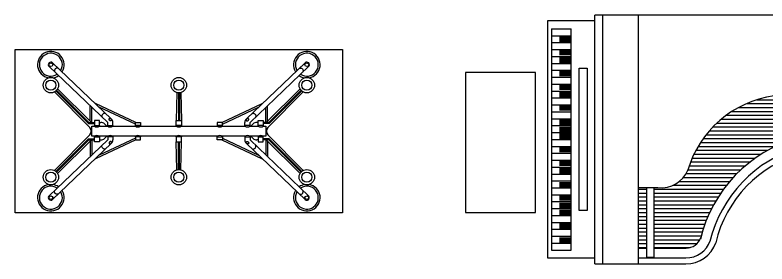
# Model space of a CAD drawing. Header units: millimetres. Extents: x 2198.5 to 2287.8, y 1208.8 to 1298.1.
# Drawn here: x 2220.324 to 2225.153, y 1218.752 to 1220.353 of the extents above; entities that cross this region are included whole.
import ezdxf

# ---------------------------------------------------------------- set-up
doc = ezdxf.new("R2010")
doc.units = ezdxf.units.MM
doc.layers.add('10-MUEBLES', color=7, linetype='Continuous')

# ---------------------------------------------------------------- blocks, each defined once
blk = doc.blocks.new('MOPLS037')
at = {"linetype": 'ByBlock'}
for p, q in [((-0.3302, 0.0605), (-0.6164, 0.334)), ((0.3302, 0.0605), (0.6164, 0.334)), ((-0.3475, 0.0425), (-0.6336, 0.316)), ((0.3475, 0.0425), (0.6336, 0.316)), ((-0.6068, 0.1922), (-0.4348, 0.0175)), ((-0.6003, 0.1968), (-0.4415, 0.038)), ((-0.5968, 0.2003), (-0.4395, 0.043)), ((-0.5922, 0.2068), (-0.4259, 0.043)), ((-0.0103, 0.1889), (-0.0125, 0.0525)), ((-0.0025, 0.1876), (-0.0025, 0.0525)), ((0.0025, 0.1876), (0.0025, 0.0525)), ((0.0103, 0.1889), (0.0125, 0.0525)), ((0.5922, 0.2068), (0.4259, 0.043)), ((0.6068, 0.1922), (0.4348, 0.0175)), ((0.5968, 0.2003), (0.4395, 0.043)), ((0.6003, 0.1968), (0.4415, 0.038)), ((-0.433, 0.05), (-0.433, 0.1242)), ((-0.425, 0.043), (-0.425, 0.1165)), ((-0.2097, 0.0425), (-0.4077, 0.1346)), ((-0.2125, 0.035), (-0.3898, 0.1174)), ((0.2097, 0.0425), (0.4077, 0.1346)), ((0.2125, 0.035), (0.3898, 0.1174)), ((0.425, 0.043), (0.425, 0.1165)), ((0.433, 0.05), (0.433, 0.1242)), ((-0.4415, 0.038), (-0.4125, 0.038)), ((-0.4395, 0.043), (-0.4125, 0.043)), ((-0.3875, 0.043), (-0.3804, 0.043)), ((-0.3475, 0.0275), (-0.3475, 0.0425)), ((-0.3225, 0.0275), (-0.3225, 0.0425)), ((0.3225, 0.0275), (0.3225, 0.0425)), ((0.3475, 0.0275), (0.3475, 0.0425)), ((0.3875, 0.043), (0.3804, 0.043)), ((0.4395, 0.043), (0.4125, 0.043)), ((0.4415, 0.038), (0.4125, 0.038)), ((-0.3627, 0.0357), (-0.352, 0.025)), ((0.3627, 0.0357), (0.352, 0.025)), ((-0.6068, -0.1922), (-0.4348, -0.0175)), ((-0.2125, -0.035), (-0.3898, -0.1174)), ((-0.3627, -0.0357), (-0.352, -0.025)), ((-0.3475, -0.0275), (-0.3475, -0.0425)), ((-0.3225, -0.0275), (-0.3225, -0.0425)), ((0.2125, -0.035), (0.3898, -0.1174)), ((0.3225, -0.0275), (0.3225, -0.0425)), ((0.3475, -0.0275), (0.3475, -0.0425)), ((0.3627, -0.0357), (0.352, -0.025)), ((0.6068, -0.1922), (0.4348, -0.0175)), ((-0.3475, -0.0425), (-0.6336, -0.316)), ((-0.3302, -0.0605), (-0.6164, -0.334)), ((-0.6003, -0.1968), (-0.4415, -0.038)), ((-0.5968, -0.2003), (-0.4395, -0.043)), ((-0.5922, -0.2068), (-0.4259, -0.043)), ((-0.4415, -0.038), (-0.4125, -0.038)), ((-0.4395, -0.043), (-0.4125, -0.043)), ((-0.433, -0.05), (-0.433, -0.1242)), ((-0.425, -0.043), (-0.425, -0.1165)), ((-0.2097, -0.0425), (-0.4077, -0.1346)), ((-0.3875, -0.043), (-0.3804, -0.043)), ((-0.0103, -0.1889), (-0.0125, -0.0525)), ((-0.0025, -0.1876), (-0.0025, -0.0525)), ((0.0025, -0.1876), (0.0025, -0.0525)), ((0.0103, -0.1889), (0.0125, -0.0525)), ((0.2097, -0.0425), (0.4077, -0.1346)), ((0.3302, -0.0605), (0.6164, -0.334)), ((0.3475, -0.0425), (0.6336, -0.316)), ((0.3875, -0.043), (0.3804, -0.043)), ((0.4415, -0.038), (0.4125, -0.038)), ((0.4395, -0.043), (0.4125, -0.043)), ((0.425, -0.043), (0.425, -0.1165)), ((0.5922, -0.2068), (0.4259, -0.043)), ((0.433, -0.05), (0.433, -0.1242)), ((0.5968, -0.2003), (0.4395, -0.043)), ((0.6003, -0.1968), (0.4415, -0.038))]:
    blk.add_line(p, q, dxfattribs=at)
for points in [[(-0.8, -0.4), (-0.8, 0.4), (0.8, 0.4), (0.8, -0.4)], [(-0.3875, 0.0275), (-0.3875, 0.0525), (-0.4125, 0.0525), (-0.4125, 0.0275)], [(-0.2125, 0.0275), (-0.2125, 0.0425), (-0.1875, 0.0425), (-0.1875, 0.0275)], [(-0.0125, 0.0275), (-0.0125, 0.0525), (0.0125, 0.0525), (0.0125, 0.0275)], [(0.2125, 0.0275), (0.2125, 0.0425), (0.1875, 0.0425), (0.1875, 0.0275)], [(0.3875, 0.0275), (0.3875, 0.0525), (0.4125, 0.0525), (0.4125, 0.0275)], [(-0.3875, -0.0275), (-0.3875, -0.0525), (-0.4125, -0.0525), (-0.4125, -0.0275)], [(-0.2125, -0.0275), (-0.2125, -0.0425), (-0.1875, -0.0425), (-0.1875, -0.0275)], [(-0.0125, -0.0275), (-0.0125, -0.0525), (0.0125, -0.0525), (0.0125, -0.0275)], [(0.2125, -0.0275), (0.2125, -0.0425), (0.1875, -0.0425), (0.1875, -0.0275)], [(0.3875, -0.0275), (0.3875, -0.0525), (0.4125, -0.0525), (0.4125, -0.0275)]]:
    blk.add_lwpolyline(points, close=True, dxfattribs=at)
for points in [[(-0.5874, 0.3064, 0.120011), (-0.5908, 0.3083, 0.104957), (-0.5951, 0.3086, 0.088923), (-0.5994, 0.3073, 0.080167), (-0.6033, 0.3043, 0.080167), (-0.6061, 0.3002, 0.088923), (-0.6073, 0.2959, 0.104957), (-0.6068, 0.2915, 0.120011), (-0.6047, 0.2883, 0.120011)], [(0.5874, 0.3064, -0.120011), (0.5908, 0.3083, -0.104957), (0.5951, 0.3086, -0.088923), (0.5994, 0.3073, -0.080167), (0.6033, 0.3043, -0.080167), (0.6061, 0.3002, -0.088923), (0.6073, 0.2959, -0.104957), (0.6068, 0.2915, -0.120011), (0.6047, 0.2883, -0.120011)], [(-0.3561, 0.0853, 0.120011), (-0.3594, 0.0872, 0.104957), (-0.3638, 0.0875, 0.088923), (-0.368, 0.0862, 0.080167), (-0.372, 0.0832, 0.080167), (-0.3748, 0.0791, 0.088923), (-0.376, 0.0747, 0.104957), (-0.3755, 0.0704, 0.120011), (-0.3734, 0.0672, 0.120011)], [(0.3561, 0.0853, -0.120011), (0.3594, 0.0872, -0.104957), (0.3638, 0.0875, -0.088923), (0.368, 0.0862, -0.080167), (0.372, 0.0832, -0.080167), (0.3748, 0.0791, -0.088923), (0.376, 0.0747, -0.104957), (0.3755, 0.0704, -0.120011), (0.3734, 0.0672, -0.120011)], [(-0.3561, -0.0853, -0.120011), (-0.3594, -0.0872, -0.104957), (-0.3638, -0.0875, -0.088923), (-0.368, -0.0862, -0.080167), (-0.372, -0.0832, -0.080167), (-0.3748, -0.0791, -0.088923), (-0.376, -0.0747, -0.104957), (-0.3755, -0.0704, -0.120011), (-0.3734, -0.0672, -0.120011)], [(0.3561, -0.0853, 0.120011), (0.3594, -0.0872, 0.104957), (0.3638, -0.0875, 0.088923), (0.368, -0.0862, 0.080167), (0.372, -0.0832, 0.080167), (0.3748, -0.0791, 0.088923), (0.376, -0.0747, 0.104957), (0.3755, -0.0704, 0.120011), (0.3734, -0.0672, 0.120011)], [(-0.5874, -0.3064, -0.120011), (-0.5908, -0.3083, -0.104957), (-0.5951, -0.3086, -0.088923), (-0.5994, -0.3073, -0.080167), (-0.6033, -0.3043, -0.080167), (-0.6061, -0.3002, -0.088923), (-0.6073, -0.2959, -0.104957), (-0.6068, -0.2915, -0.120011), (-0.6047, -0.2883, -0.120011)], [(0.5874, -0.3064, 0.120011), (0.5908, -0.3083, 0.104957), (0.5951, -0.3086, 0.088923), (0.5994, -0.3073, 0.080167), (0.6033, -0.3043, 0.080167), (0.6061, -0.3002, 0.088923), (0.6073, -0.2959, 0.104957), (0.6068, -0.2915, 0.120011), (0.6047, -0.2883, 0.120011)]]:
    blk.add_lwpolyline(points, format="xyb", dxfattribs=at)
for points in [[(-0.3385, 0.0528, -0.073136), (-0.3402, 0.055, -0.084143), (-0.341, 0.0573, -0.106492), (-0.3409, 0.0596, -0.130386), (-0.34, 0.0612, -0.130386), (-0.3384, 0.0622, -0.106492), (-0.3361, 0.0624, -0.084143), (-0.3338, 0.0617, -0.073136), (-0.3315, 0.0601, -0.073136), (-0.3298, 0.0579, -0.084143), (-0.329, 0.0556, -0.106492), (-0.3291, 0.0533, -0.130386), (-0.33, 0.0517, -0.130386), (-0.3316, 0.0507, -0.106492), (-0.3339, 0.0505, -0.084143), (-0.3362, 0.0512, -0.073136)], [(0.3385, 0.0528, 0.073136), (0.3402, 0.055, 0.084143), (0.341, 0.0573, 0.106492), (0.3409, 0.0596, 0.130386), (0.34, 0.0612, 0.130386), (0.3384, 0.0622, 0.106492), (0.3361, 0.0624, 0.084143), (0.3338, 0.0617, 0.073136), (0.3315, 0.0601, 0.073136), (0.3298, 0.0579, 0.084143), (0.329, 0.0556, 0.106492), (0.3291, 0.0533, 0.130386), (0.33, 0.0517, 0.130386), (0.3316, 0.0507, 0.106492), (0.3339, 0.0505, 0.084143), (0.3362, 0.0512, 0.073136)], [(-0.3385, -0.0528, 0.073136), (-0.3402, -0.055, 0.084143), (-0.341, -0.0573, 0.106492), (-0.3409, -0.0596, 0.130386), (-0.34, -0.0612, 0.130386), (-0.3384, -0.0622, 0.106492), (-0.3361, -0.0624, 0.084143), (-0.3338, -0.0617, 0.073136), (-0.3315, -0.0601, 0.073136), (-0.3298, -0.0579, 0.084143), (-0.329, -0.0556, 0.106492), (-0.3291, -0.0533, 0.130386), (-0.33, -0.0517, 0.130386), (-0.3316, -0.0507, 0.106492), (-0.3339, -0.0505, 0.084143), (-0.3362, -0.0512, 0.073136)], [(0.3385, -0.0528, -0.073136), (0.3402, -0.055, -0.084143), (0.341, -0.0573, -0.106492), (0.3409, -0.0596, -0.130386), (0.34, -0.0612, -0.130386), (0.3384, -0.0622, -0.106492), (0.3361, -0.0624, -0.084143), (0.3338, -0.0617, -0.073136), (0.3315, -0.0601, -0.073136), (0.3298, -0.0579, -0.084143), (0.329, -0.0556, -0.106492), (0.3291, -0.0533, -0.130386), (0.33, -0.0517, -0.130386), (0.3316, -0.0507, -0.106492), (0.3339, -0.0505, -0.084143), (0.3362, -0.0512, -0.073136)]]:
    blk.add_lwpolyline(points, format="xyb", close=True, dxfattribs=at)
for points in [[(-0.425, -0.025), (-0.425, 0.025), (-0.4125, 0.025)], [(-0.4125, 0.025), (-0.4125, 0.0275), (-0.3875, 0.0275), (-0.3875, 0.025)], [(-0.3875, 0.025), (-0.3475, 0.025)], [(-0.3475, 0.025), (-0.3475, 0.0275), (-0.3225, 0.0275), (-0.3225, 0.025)], [(-0.3225, 0.025), (-0.2125, 0.025)], [(-0.2125, 0.025), (-0.2125, 0.0275), (-0.1875, 0.0275), (-0.1875, 0.025)], [(-0.1875, 0.025), (-0.0125, 0.025)], [(-0.0125, 0.025), (-0.0125, 0.0275), (0.0125, 0.0275), (0.0125, 0.025)], [(0.0125, 0.025), (0.1875, 0.025)], [(0.2125, 0.025), (0.2125, 0.0275), (0.1875, 0.0275), (0.1875, 0.025)], [(0.2125, 0.025), (0.2125, 0.0275), (0.1875, 0.0275), (0.1875, 0.025)], [(0.2125, 0.025), (0.3225, 0.025)], [(0.3475, 0.025), (0.3475, 0.0275), (0.3225, 0.0275), (0.3225, 0.025)], [(0.3475, 0.025), (0.3475, 0.0275), (0.3225, 0.0275), (0.3225, 0.025)], [(0.3475, 0.025), (0.3875, 0.025)], [(0.4125, 0.025), (0.4125, 0.0275), (0.3875, 0.0275), (0.3875, 0.025)], [(0.4125, 0.025), (0.4125, 0.0275), (0.3875, 0.0275), (0.3875, 0.025)], [(0.4125, 0.025), (0.425, 0.025), (0.425, -0.025), (0.4125, -0.025)], [(-0.4125, -0.025), (-0.425, -0.025)], [(-0.4125, -0.0275), (-0.4125, -0.025)], [(-0.3875, -0.025), (-0.3875, -0.0275), (-0.4125, -0.0275)], [(-0.3475, -0.025), (-0.3875, -0.025)], [(-0.3475, -0.0275), (-0.3475, -0.025)], [(-0.3225, -0.025), (-0.3225, -0.0275), (-0.3475, -0.0275)], [(-0.2125, -0.025), (-0.3225, -0.025)], [(-0.1875, -0.025), (-0.1875, -0.0275), (-0.2125, -0.0275)], [(-0.2125, -0.0275), (-0.2125, -0.025)], [(-0.0125, -0.025), (-0.1875, -0.025)], [(0.0125, -0.025), (0.0125, -0.0275), (-0.0125, -0.0275)], [(-0.0125, -0.0275), (-0.0125, -0.025)], [(0.1875, -0.025), (0.0125, -0.025)], [(0.1875, -0.025), (0.1875, -0.0275), (0.2125, -0.0275)], [(0.1875, -0.025), (0.1875, -0.0275), (0.2125, -0.0275)], [(0.3225, -0.025), (0.2125, -0.025)], [(0.2125, -0.0275), (0.2125, -0.025)], [(0.2125, -0.0275), (0.2125, -0.025)], [(0.3225, -0.025), (0.3225, -0.0275), (0.3475, -0.0275)], [(0.3225, -0.025), (0.3225, -0.0275), (0.3475, -0.0275)], [(0.3475, -0.0275), (0.3475, -0.025)], [(0.3875, -0.025), (0.3475, -0.025)], [(0.3475, -0.0275), (0.3475, -0.025)], [(0.3875, -0.025), (0.3875, -0.0275), (0.4125, -0.0275)], [(0.3875, -0.025), (0.3875, -0.0275), (0.4125, -0.0275)], [(0.4125, -0.0275), (0.4125, -0.025)], [(0.4125, -0.0275), (0.4125, -0.025)]]:
    blk.add_lwpolyline(points, dxfattribs=at)
for centre, radius in [((-0.625, 0.325), 0.009), ((0.625, 0.325), 0.009), ((-0.625, 0.225), 0.0375), ((0, 0.225), 0.0375), ((0.625, 0.225), 0.0375), ((-0.625, 0.225), 0.025), ((0, 0.225), 0.025), ((0.625, 0.225), 0.025), ((-0.625, -0.225), 0.0375), ((-0.625, -0.225), 0.025), ((0, -0.225), 0.0375), ((0, -0.225), 0.025), ((0.625, -0.225), 0.0375), ((0.625, -0.225), 0.025), ((-0.625, -0.325), 0.009), ((0.625, -0.325), 0.009)]:
    blk.add_circle(centre, radius, dxfattribs=at)
for centre, radius, start, end in [((-0.625, 0.325), 0.065, 327.3797, 260.4212), ((-0.625, 0.325), 0.056, 329.1901, 303.3943), ((0.625, 0.325), 0.065, 279.5788, 212.6203), ((0.625, 0.325), 0.056, 236.6057, 210.8099), ((-0.625, 0.325), 0.0125, 46.2922, 226.2922), ((0.625, 0.325), 0.0125, 313.7078, 133.7078), ((-0.625, 0.325), 0.065, 279.5788, 305.2047), ((0.625, 0.325), 0.065, 234.7953, 260.4212), ((-0.3804, 0.018), 0.025, 45, 90), ((-0.3475, 0.0425), 0.025, 0, 46.2922), ((0.3475, 0.0425), 0.025, 133.7078, 180), ((0.3804, 0.018), 0.025, 90, 135), ((-0.4526, 0), 0.025, 315.4502, 44.5498), ((-0.4, 0.0425), 0.0215, 234.5107, 305.4893), ((-0.335, 0.0425), 0.0215, 234.5107, 305.4893), ((-0.2, 0.0425), 0.0215, 234.5107, 305.4893), ((0, 0.0425), 0.0215, 234.5107, 305.4893), ((0.2, 0.0425), 0.0215, 234.5107, 305.4893), ((0.335, 0.0425), 0.0215, 234.5107, 305.4893), ((0.4, 0.0425), 0.0215, 234.5107, 305.4893), ((0.4526, 0), 0.025, 135.4502, 224.5498), ((-0.4, -0.0425), 0.0215, 54.5107, 125.4893), ((-0.3804, -0.018), 0.025, 270, 315), ((-0.335, -0.0425), 0.0215, 54.5107, 125.4893), ((-0.2, -0.0425), 0.0215, 54.5107, 125.4893), ((0, -0.0425), 0.0215, 54.5107, 125.4893), ((0.2, -0.0425), 0.0215, 54.5107, 125.4893), ((0.335, -0.0425), 0.0215, 54.5107, 125.4893), ((0.3804, -0.018), 0.025, 225, 270), ((0.4, -0.0425), 0.0215, 54.5107, 125.4893), ((-0.3475, -0.0425), 0.025, 313.7078, 0), ((0.3475, -0.0425), 0.025, 180, 226.2922), ((-0.625, -0.325), 0.065, 99.5788, 32.6203), ((-0.625, -0.325), 0.056, 56.6057, 30.8099), ((-0.625, -0.325), 0.065, 54.7953, 80.4212), ((0.625, -0.325), 0.065, 147.3797, 80.4212), ((0.625, -0.325), 0.056, 149.1901, 123.3943), ((0.625, -0.325), 0.065, 99.5788, 125.2047), ((-0.625, -0.325), 0.0125, 133.7078, 313.7078), ((0.625, -0.325), 0.0125, 226.2922, 46.2922)]:
    blk.add_arc(centre, radius, start, end, dxfattribs=at)
blk = doc.blocks.new('*X107')
at = {"color": 0}
for p, q in [((18.0697, 6.05), (18.0797, 6.05)), ((18.0675, 6), (18.1172, 6)), ((18.0698, 6.025), (18.1002, 6.025)), ((18.0553, 5.95), (18.143, 5.95)), ((18.0627, 5.975), (18.1314, 5.975)), ((18.0313, 5.9), (18.1597, 5.9)), ((18.0449, 5.925), (18.1524, 5.925)), ((17.9909, 5.85), (18.1687, 5.85)), ((18.0137, 5.875), (18.1651, 5.875)), ((17.9186, 5.8), (18.1705, 5.8)), ((17.9607, 5.825), (18.1705, 5.825)), ((17.7126, 5.75), (18.1651, 5.75)), ((17.8268, 5.775), (18.1687, 5.775)), ((17.5945, 5.7), (18.1524, 5.7)), ((17.6458, 5.725), (18.1597, 5.725)), ((17.5156, 5.65), (18.1314, 5.65)), ((17.552, 5.675), (18.143, 5.675)), ((17.4837, 5.625), (18.1172, 5.625)), ((17.4299, 5.575), (18.0797, 5.575)), ((17.4553, 5.6), (18.1002, 5.6)), ((17.3862, 5.525), (18.021, 5.525)), ((17.4069, 5.55), (18.055, 5.55)), ((17.3502, 5.475), (17.886, 5.475)), ((17.3673, 5.5), (17.9574, 5.5)), ((17.3206, 5.425), (17.7809, 5.425)), ((17.3347, 5.45), (17.829, 5.45)), ((17.2965, 5.375), (17.7016, 5.375)), ((17.3079, 5.4), (17.7389, 5.4)), ((17.2771, 5.325), (17.6372, 5.325)), ((17.2862, 5.35), (17.6679, 5.35)), ((17.2575, 5.275), (17.5833, 5.275)), ((17.2691, 5.3), (17.6091, 5.3)), ((17.2144, 5.225), (17.5373, 5.225)), ((17.2399, 5.25), (17.5594, 5.25)), ((16.9515, 5.175), (17.0023, 5.175)), ((17.0531, 5.175), (17.4977, 5.175)), ((17.1733, 5.2), (17.5168, 5.2)), ((16.9515, 5.15), (17.0023, 5.15)), ((16.9515, 5.125), (17.0023, 5.125)), ((17.0531, 5.15), (17.48, 5.15)), ((17.0531, 5.125), (17.4635, 5.125)), ((16.9515, 5.1), (17.0023, 5.1)), ((16.9515, 5.075), (17.0023, 5.075)), ((17.0531, 5.1), (17.4482, 5.1)), ((17.0531, 5.075), (17.434, 5.075)), ((16.9515, 5.05), (17.0023, 5.05)), ((16.9515, 5.025), (17.0023, 5.025)), ((17.0531, 5.05), (17.4208, 5.05)), ((17.0531, 5.025), (17.4086, 5.025)), ((16.9515, 5), (17.0023, 5)), ((16.9515, 4.975), (17.0023, 4.975)), ((17.0531, 5), (17.3974, 5)), ((17.0531, 4.975), (17.387, 4.975)), ((16.9515, 4.95), (17.0023, 4.95)), ((17.0531, 4.95), (17.3776, 4.95)), ((16.9515, 4.925), (17.0023, 4.925)), ((16.9515, 4.9), (17.0023, 4.9)), ((17.0531, 4.925), (17.3689, 4.925)), ((17.0531, 4.9), (17.3611, 4.9)), ((16.9515, 4.875), (17.0023, 4.875)), ((16.9515, 4.85), (17.0023, 4.85)), ((17.0531, 4.875), (17.3541, 4.875)), ((17.0531, 4.85), (17.3459, 4.85)), ((16.9515, 4.825), (17.0023, 4.825)), ((16.9515, 4.8), (17.0023, 4.8)), ((17.0531, 4.825), (17.3275, 4.825)), ((17.0531, 4.8), (17.2843, 4.8))]:
    blk.add_line(p, q, dxfattribs=at)
blk = doc.blocks.new('MHPLS017')
at = {"linetype": 'ByBlock'}
for p, q in [((-1.6002, -1.6), (-1.6002, 0)), ((-0.4572, 0), (-1.6002, 0)), ((-1.5494, -1.6), (-1.5494, 0)), ((-1.3208, -1.6), (-1.3208, 0)), ((-1.905, -0.038), (-1.905, -1.562)), ((-1.6002, -0.038), (-1.905, -0.038)), ((-1.8796, -0.0888), (-1.8796, -1.5112)), ((-1.8796, -0.0888), (-1.7526, -0.0888)), ((-1.7526, -1.5112), (-1.7526, -0.0888)), ((-1.8796, -0.1332), (-1.7526, -0.1332)), ((-1.8796, -0.1777), (-1.7526, -0.1777)), ((-1.8796, -0.2222), (-1.7526, -0.2222)), ((-1.8796, -0.2666), (-1.7526, -0.2666)), ((-1.8796, -0.311), (-1.7526, -0.311)), ((-1.8796, -0.3555), (-1.7526, -0.3555)), ((-1.7018, -1.2572), (-1.7018, -0.3428)), ((-1.7018, -0.3428), (-1.651, -0.3428)), ((-1.651, -0.3428), (-1.651, -1.2572)), ((-1.8796, -0.4), (-1.7526, -0.4)), ((-1.8796, -0.4444), (-1.7526, -0.4444)), ((-1.8796, -0.4889), (-1.7526, -0.4889)), ((-1.8796, -0.5333), (-1.7526, -0.5333)), ((-1.8796, -0.5777), (-1.7526, -0.5777)), ((-1.8796, -0.6222), (-1.7526, -0.6222)), ((-1.8796, -0.6667), (-1.7526, -0.6667)), ((-1.8796, -0.7111), (-1.7526, -0.7111)), ((-1.8796, -0.7555), (-1.7526, -0.7555)), ((-1.8796, -0.8), (-1.7526, -0.8)), ((-1.8796, -0.8445), (-1.7526, -0.8445)), ((-1.8796, -0.8889), (-1.7526, -0.8889)), ((-1.8796, -0.9334), (-1.7526, -0.9334)), ((-1.8796, -0.9778), (-1.7526, -0.9778)), ((-1.8796, -1.0223), (-1.7526, -1.0223)), ((-1.8796, -1.0667), (-1.7526, -1.0667)), ((-1.3208, -1.1088), (-1.1957, -1.1088)), ((-1.27, -1.1088), (-1.27, -1.5566)), ((-1.2192, -1.5566), (-1.2192, -1.1088)), ((-1.8796, -1.1112), (-1.7526, -1.1112)), ((-1.8796, -1.1556), (-1.7526, -1.1556)), ((-1.8796, -1.2), (-1.7526, -1.2)), ((-1.8796, -1.2445), (-1.7526, -1.2445)), ((-1.8796, -1.289), (-1.7526, -1.289)), ((-1.651, -1.2572), (-1.7018, -1.2572)), ((-1.8796, -1.3334), (-1.7526, -1.3334)), ((-1.8796, -1.3778), (-1.7526, -1.3778)), ((-1.8796, -1.4223), (-1.7526, -1.4223)), ((-1.8796, -1.4668), (-1.7526, -1.4668)), ((-1.8796, -1.5112), (-1.7526, -1.5112)), ((-1.3208, -1.4984), (-1.27, -1.4984)), ((-1.2192, -1.4984), (-1.016, -1.4984)), ((-1.905, -1.562), (-1.6002, -1.562)), ((-1.3208, -1.5619), (-1.016, -1.5619)), ((-1.27, -1.5566), (-1.2192, -1.5566)), ((-1.6002, -1.6), (-1.016, -1.6))]:
    blk.add_line(p, q, dxfattribs=at)
at = {"linetype": 'ByBlock', "const_width": 0.0381}
for points in [[(-1.7526, -0.1586), (-1.8288, -0.1586)], [(-1.7526, -0.2412), (-1.8288, -0.2412)], [(-1.7526, -0.292), (-1.8288, -0.292)], [(-1.7526, -0.3746), (-1.8288, -0.3746)], [(-1.7526, -0.4635), (-1.8288, -0.4635)], [(-1.7526, -0.5143), (-1.8288, -0.5143)], [(-1.7526, -0.5968), (-1.8288, -0.5968)], [(-1.7526, -0.6921), (-1.8288, -0.6921)], [(-1.7526, -0.7365), (-1.8288, -0.7365)], [(-1.7526, -0.7809), (-1.8288, -0.7809)], [(-1.7526, -0.8635), (-1.8288, -0.8635)], [(-1.7526, -0.9524), (-1.8288, -0.9524)], [(-1.7526, -1.0032), (-1.8288, -1.0032)], [(-1.7526, -1.0921), (-1.8288, -1.0921)], [(-1.7526, -1.1746), (-1.8288, -1.1746)], [(-1.7526, -1.2254), (-1.8288, -1.2254)], [(-1.7526, -1.2699), (-1.8288, -1.2699)], [(-1.7526, -1.3588), (-1.8288, -1.3588)], [(-1.7526, -1.4477), (-1.8288, -1.4477)]]:
    blk.add_lwpolyline(points, dxfattribs=at)
at = {"linetype": 'ByBlock'}
blk.add_lwpolyline([(-2.4312, -0.3698), (-2.4312, -1.2698), (-1.9812, -1.2698), (-1.9812, -0.3698)], close=True, dxfattribs=at)
for centre, radius, start, end in [((-0.4609, -0.2586), 0.2587, 300.9592, 89.1885), ((-0.4741, -0.4743), 0.4746, 313.3807, 87.9548), ((-0.4572, -0.4824), 0.4191, 312.5316, 61.5523), ((-0.4572, -0.4824), 0.3556, 312.5316, 44.8927), ((-0.466, -0.2634), 0.2573, 273.4932, 302.4852), ((-0.3572, -1.188), 0.6742, 97.9386, 163.9185), ((-0.3542, -0.5947), 0.2032, 285.9055, 312.5316), ((-0.0566, -1.6479), 0.8912, 105.7282, 166.569), ((-0.3542, -0.5947), 0.2667, 285.9055, 312.5316), ((-0.3542, -0.5947), 0.3048, 285.9055, 312.5316), ((-0.0566, -1.6479), 0.8277, 105.7282, 166.569), ((-0.0566, -1.6479), 0.7896, 105.7282, 166.569), ((-1.1722, -0.928), 0.1823, 262.6192, 337.8929), ((-1.0141, -1.3998), 0.0986, 269.4495, 341.1598), ((-1.0141, -1.3998), 0.2002, 269.4495, 341.1598), ((-1.0141, -1.3998), 0.1621, 269.4495, 341.1598)]:
    blk.add_arc(centre, radius, start, end, dxfattribs=at)
blk.add_blockref('*X107', (-18.2723, -6.2949))

msp = doc.modelspace()

# ---------------------------------------------------------------- block references
msp.add_blockref('MHPLS017', (2225.6481, 1220.3532))
at = {"layer": '10-MUEBLES', "xscale": 1.314953261672059, "yscale": 1.314953261672059, "zscale": 1.314953261672059}
msp.add_blockref('MOPLS037', (2221.3758, 1219.6063), dxfattribs=at)

doc.saveas('drawing.dxf')
